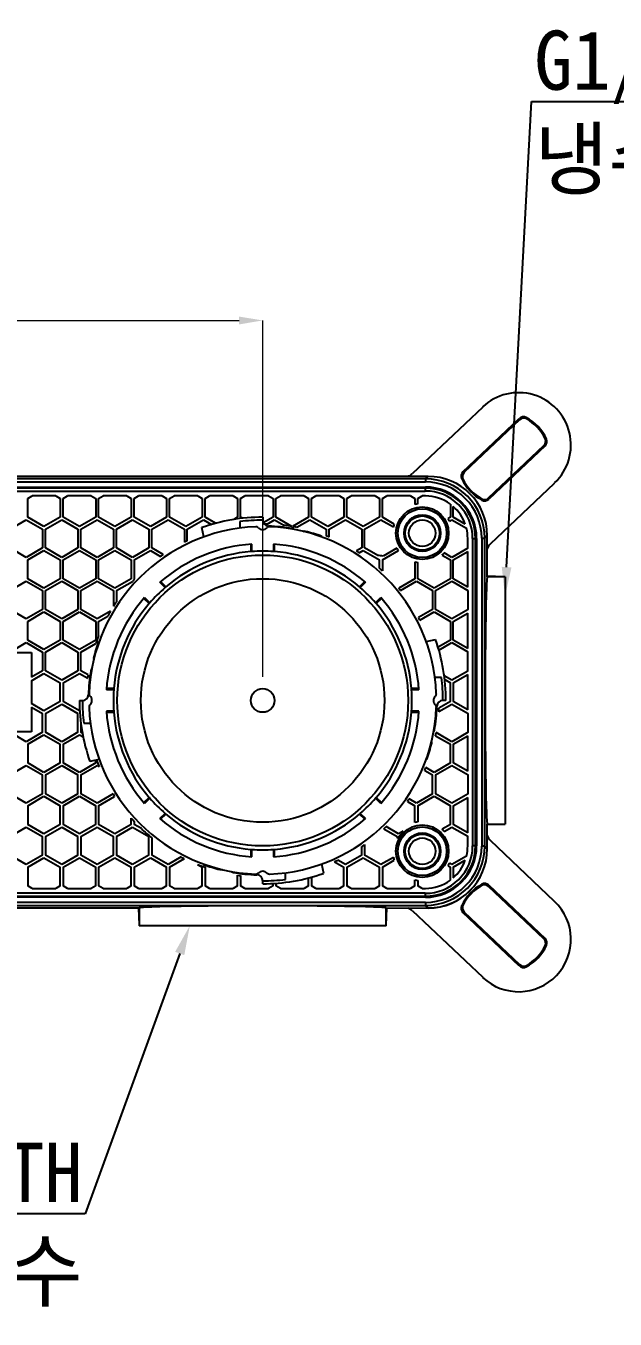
# Model space of a CAD drawing. Extents: x 0 to 1128, y 0 to 827.
# Drawn here: x 743.5 to 843.2, y 312.5 to 531.2 of the extents above; entities that cross this region are included whole.
import ezdxf
from ezdxf import colors
from ezdxf.entities.mleader import LeaderData, LeaderLine
from ezdxf.math import Vec2, Vec3

# ---------------------------------------------------------------- set-up
doc = ezdxf.new("R2010")
doc.units = 0
doc.header["$LTSCALE"] = 10
doc.header["$MEASUREMENT"] = 0
doc.header["$PDMODE"] = 3
doc.header["$PDSIZE"] = -10
doc.linetypes.add('ACAD_ISO08W100', pattern=[36, 24, -3, 6, -3])
doc.layers.get('0').update_dxf_attribs({"linetype": 'CONTINUOUS'})
doc.layers.get('DEFPOINTS').update_dxf_attribs({"linetype": 'CONTINUOUS'})
doc.layers.add('1', color=7, linetype='ACAD_ISO08W100')
doc.styles.add('Daelim Dimension', font='NanumGothic.ttf')
doc.styles.get("Standard").update_dxf_attribs({"font": 'GulimChe.ttf'})
doc.dimstyles.new('DEFAULT', dxfattribs={"dimscale": 2, "dimtxt": 2, "dimasz": 2, "dimexe": 0, "dimexo": 2, "dimgap": 1, "dimtad": 1, "dimdec": 0, "dimzin": 9, "dimdsep": 46, "dimtxsty": 'Daelim Dimension', "dimcen": 0.5, "dimclrd": 5, "dimclre": 5, "dimclrt": 256, "dimadec": 1, "dimazin": 0, "dimtfac": 1, "dimtdec": 0, "dimtix": 1, "dimtmove": 0, "dimatfit": 3, "dimfxl": 0, "dimtolj": 1, "dimtzin": 1, "dimlwd": 9, "dimlwe": 9, "dimarcsym": 0})

# ---------------------------------------------------------------- blocks, each defined once
blk = doc.blocks.new('*D1')
at = {"color": 5, "lineweight": 9, "ltscale": 0.5}
for p, q in [((663.56, 421.12), (663.56, 481.39)), ((667.56, 481.39), (779.56, 481.39)), ((783.56, 421.12), (783.56, 481.39))]:
    blk.add_line(p, q, dxfattribs=at)
at = {"color": 5, "ltscale": 0.5}
for points in [[(667.56, 482.05), (667.56, 480.72), (663.56, 481.39)], [(779.56, 482.05), (779.56, 480.72), (783.56, 481.39)]]:
    blk.add_solid(points, dxfattribs=at)
at = {"layer": 'DEFPOINTS', "color": 0, "ltscale": 0.5}
for p in [(783.56, 481.39), (663.56, 417.12), (783.56, 417.12)]:
    blk.add_point(p, dxfattribs=at)
at = {"color": 7, "ltscale": 0.5, "insert": (723.56, 488.81), "char_height": 10, "attachment_point": 5, "style": 'Daelim Dimension'}
blk.add_mtext('\\A1;120', dxfattribs=at)

msp = doc.modelspace()

# ---------------------------------------------------------------- linework, layer by layer
at = {"layer": '1', "color": 7, "linetype": 'Continuous'}
for p, q in [((820.78, 466.75), (808.87, 455.47)), ((817.44, 455.77), (826.98, 464.81)), ((827.01, 464.6), (817.65, 455.73)), ((827.01, 464.6), (826.98, 464.81)), ((821.78, 451.37), (831.14, 460.24)), ((831.35, 460.2), (821.81, 451.16)), ((831.35, 460.2), (831.14, 460.24)), ((811.56, 455.02), (633.56, 455.02)), ((811.12, 454.58), (811.56, 455.02)), ((817.44, 455.77), (817.65, 455.73)), ((811.12, 454.58), (634.01, 454.58)), ((634.01, 454.08), (811.12, 454.08)), ((634.05, 453.21), (811.07, 453.21)), ((811.07, 453.03), (634.05, 453.03)), ((811.07, 453.21), (811.07, 452.53)), ((811.12, 454.58), (811.12, 454.08)), ((822.09, 443.6), (832.95, 453.9)), ((634.05, 452.53), (811.07, 452.53)), ((743.81, 451.28), (744.56, 451.71)), ((743.81, 448.11), (743.81, 451.28)), ((748.57, 451.71), (744.56, 451.71)), ((748.57, 451.71), (749.31, 451.28)), ((749.31, 451.28), (749.31, 448.11)), ((749.81, 451.28), (750.56, 451.71)), ((749.81, 448.11), (749.81, 451.28)), ((754.57, 451.71), (750.56, 451.71)), ((754.57, 451.71), (755.31, 451.28)), ((755.31, 451.28), (755.31, 448.11)), ((755.81, 451.28), (756.56, 451.71)), ((755.81, 448.11), (755.81, 451.28)), ((760.57, 451.71), (756.56, 451.71)), ((760.57, 451.71), (761.31, 451.28)), ((761.31, 451.28), (761.31, 448.11)), ((761.81, 451.28), (762.56, 451.71)), ((761.81, 448.11), (761.81, 451.28)), ((766.57, 451.71), (762.56, 451.71)), ((766.57, 451.71), (767.31, 451.28)), ((767.31, 451.28), (767.31, 448.11)), ((767.81, 451.28), (768.56, 451.71)), ((767.81, 448.11), (767.81, 451.28)), ((772.57, 451.71), (768.56, 451.71)), ((772.57, 451.71), (773.31, 451.28)), ((773.31, 451.28), (773.31, 448.11)), ((773.81, 451.28), (774.56, 451.71)), ((773.81, 448.11), (773.81, 451.28)), ((778.57, 451.71), (774.56, 451.71)), ((778.57, 451.71), (779.31, 451.28)), ((779.31, 451.28), (779.31, 448.11)), ((779.81, 451.28), (780.55, 451.71)), ((779.81, 448.11), (779.81, 451.28)), ((784.57, 451.71), (780.55, 451.71)), ((784.57, 451.71), (785.31, 451.28)), ((785.31, 451.28), (785.31, 448.11)), ((785.81, 451.28), (786.55, 451.71)), ((785.81, 448.11), (785.81, 451.28)), ((790.57, 451.71), (786.55, 451.71)), ((790.57, 451.71), (791.31, 451.28)), ((791.31, 451.28), (791.31, 448.11)), ((791.81, 451.28), (792.55, 451.71)), ((791.81, 448.11), (791.81, 451.28)), ((796.57, 451.71), (792.55, 451.71)), ((796.57, 451.71), (797.31, 451.28)), ((797.31, 451.28), (797.31, 448.11)), ((797.81, 451.28), (798.55, 451.71)), ((797.81, 448.11), (797.81, 451.28)), ((802.57, 451.71), (798.55, 451.71)), ((802.57, 451.71), (803.31, 451.28)), ((803.31, 451.28), (803.31, 448.11)), ((803.81, 451.28), (804.55, 451.71)), ((803.81, 448.11), (803.81, 451.28)), ((808.57, 451.71), (804.55, 451.71)), ((808.57, 451.71), (809.31, 451.28)), ((809.31, 451.28), (809.31, 450.26)), ((809.81, 451.28), (810.55, 451.71)), ((809.81, 450.37), (809.81, 451.28)), ((811.07, 451.71), (810.55, 451.71)), ((821.78, 451.37), (821.81, 451.16)), ((815.31, 450.33), (815.31, 448.11)), ((815.81, 448.11), (815.81, 449.92)), ((740.81, 446.09), (743.56, 447.68)), ((743.56, 447.68), (746.31, 446.09)), ((746.56, 446.52), (743.81, 448.11)), ((749.31, 448.11), (746.56, 446.52)), ((746.81, 446.09), (749.56, 447.68)), ((749.56, 447.68), (752.31, 446.09)), ((752.56, 446.52), (749.81, 448.11)), ((755.31, 448.11), (752.56, 446.52)), ((752.81, 446.09), (755.56, 447.68)), ((755.56, 447.68), (758.31, 446.09)), ((758.56, 446.52), (755.81, 448.11)), ((761.31, 448.11), (758.56, 446.52)), ((758.81, 446.09), (761.56, 447.68)), ((761.56, 447.68), (764.31, 446.09)), ((764.56, 446.52), (761.81, 448.11)), ((767.31, 448.11), (764.56, 446.52)), ((764.81, 446.09), (767.56, 447.68)), ((767.56, 447.68), (770.31, 446.09)), ((770.56, 446.52), (767.81, 448.11)), ((773.31, 448.11), (770.56, 446.52)), ((770.81, 446.09), (773.56, 447.68)), ((773.6, 444.77), (773.26, 446.36)), ((773.56, 447.68), (774.92, 446.89)), ((775.59, 447.08), (773.81, 448.11)), ((779.31, 448.11), (778.67, 447.73)), ((779.7, 447.38), (779.7, 446.27)), ((780.12, 447.93), (779.81, 448.11)), ((783.56, 448.12), (783.56, 447.61)), ((785.31, 448.11), (783.67, 447.16)), ((784.33, 446.96), (785.56, 447.68)), ((785.56, 447.68), (787.15, 446.76)), ((788.48, 446.57), (785.81, 448.11)), ((787.43, 446.37), (787.43, 446.27)), ((791.31, 448.11), (788.61, 446.55)), ((789.36, 446.41), (791.56, 447.68)), ((791.56, 447.68), (794.31, 446.09)), ((794.56, 446.52), (791.81, 448.11)), ((797.31, 448.11), (794.56, 446.52)), ((794.81, 446.09), (797.56, 447.68)), ((797.56, 447.68), (800.31, 446.09)), ((800.56, 446.52), (797.81, 448.11)), ((803.31, 448.11), (800.56, 446.52)), ((800.81, 446.09), (803.56, 447.68)), ((803.56, 447.68), (805.67, 446.46)), ((805.8, 446.96), (803.81, 448.11)), ((815.31, 448.11), (814.92, 447.88)), ((815.14, 447.43), (815.56, 447.68)), ((815.56, 447.68), (818.04, 446.24)), ((817.83, 446.94), (815.81, 448.11)), ((746.31, 446.09), (746.31, 442.91)), ((746.81, 442.91), (746.81, 446.09)), ((752.31, 446.09), (752.31, 442.91)), ((752.81, 442.91), (752.81, 446.09)), ((758.31, 446.09), (758.31, 442.91)), ((758.81, 442.91), (758.81, 446.09)), ((764.31, 446.09), (764.31, 442.91)), ((764.81, 442.91), (764.81, 446.09)), ((770.31, 446.09), (770.31, 443.87)), ((770.81, 444.11), (770.81, 446.09)), ((793.55, 444.88), (793.53, 444.77)), ((794.31, 446.09), (794.31, 444.97)), ((794.81, 444.77), (794.81, 446.09)), ((800.31, 446.09), (800.31, 442.91)), ((800.81, 442.91), (800.81, 446.09)), ((818.25, 442.88), (818.25, 444.54)), ((819.07, 444.54), (819.75, 444.54)), ((819.07, 444.54), (819.07, 392.51)), ((819.57, 392.51), (819.57, 444.54)), ((819.75, 444.54), (819.75, 392.51)), ((820.62, 444.58), (821.12, 444.58)), ((820.62, 444.58), (820.62, 392.47)), ((821.56, 445.03), (821.12, 444.58)), ((821.12, 392.47), (821.12, 444.58)), ((821.56, 438.02), (821.56, 445.03)), ((743.56, 441.32), (740.81, 442.91)), ((746.31, 442.91), (743.56, 441.32)), ((743.81, 440.89), (746.56, 442.48)), ((746.56, 442.48), (749.31, 440.89)), ((749.56, 441.32), (746.81, 442.91)), ((752.31, 442.91), (749.56, 441.32)), ((749.81, 440.89), (752.56, 442.48)), ((752.56, 442.48), (755.31, 440.89)), ((755.56, 441.32), (752.81, 442.91)), ((758.31, 442.91), (755.56, 441.32)), ((755.81, 440.89), (758.56, 442.48)), ((758.56, 442.48), (761.31, 440.89)), ((761.56, 441.32), (758.81, 442.91)), ((764.31, 442.91), (761.56, 441.32)), ((761.81, 440.89), (764.56, 442.48)), ((764.56, 442.48), (766.3, 441.48)), ((766.75, 441.79), (764.81, 442.91)), ((781.56, 443.54), (781.56, 442.3)), ((781.74, 442.31), (781.74, 443.56)), ((785.39, 443.56), (785.39, 442.31)), ((785.56, 442.3), (785.56, 443.54)), ((800.31, 442.91), (799.43, 442.41)), ((799.91, 442.1), (800.56, 442.48)), ((800.56, 442.48), (803.31, 440.89)), ((803.04, 441.62), (800.81, 442.91)), ((803.81, 440.89), (806.53, 442.46)), ((806.26, 442.88), (803.94, 441.55)), ((815.56, 441.32), (814.27, 442.07)), ((818.25, 442.88), (815.56, 441.32)), ((815.81, 440.89), (818.25, 442.3)), ((818.25, 436.31), (818.25, 442.3)), ((743.81, 437.72), (743.81, 440.89)), ((749.31, 440.89), (749.31, 437.72)), ((749.81, 437.72), (749.81, 440.89)), ((755.31, 440.89), (755.31, 437.72)), ((755.81, 437.72), (755.81, 440.89)), ((761.31, 440.89), (761.31, 437.72)), ((761.81, 440.89), (761.81, 437.72)), ((803.31, 439.51), (803.31, 440.89)), ((803.81, 440.89), (803.81, 439.06)), ((809.31, 440.58), (809.31, 437.72)), ((809.81, 437.72), (809.81, 440.48)), ((813.9, 441.7), (815.31, 440.89)), ((815.31, 440.89), (815.31, 437.72)), ((815.81, 437.72), (815.81, 440.89)), ((746.56, 436.13), (743.81, 437.72)), ((749.31, 437.72), (746.56, 436.13)), ((752.56, 436.13), (749.81, 437.72)), ((755.31, 437.72), (752.56, 436.13)), ((758.56, 436.13), (755.81, 437.72)), ((761.31, 437.72), (758.56, 436.13)), ((761.9, 437.66), (761.81, 437.72)), ((809.31, 437.72), (806.58, 436.14)), ((812.56, 436.13), (809.81, 437.72)), ((815.31, 437.72), (812.56, 436.13)), ((818.25, 436.31), (815.81, 437.72)), ((824.44, 438.02), (821.56, 438.12)), ((824.56, 438.02), (821.56, 438.02)), ((824.56, 438.02), (824.56, 396.23)), ((740.81, 435.7), (743.56, 437.29)), ((743.56, 437.29), (746.31, 435.7)), ((746.31, 435.7), (746.31, 432.52)), ((746.81, 435.7), (749.56, 437.29)), ((746.81, 432.52), (746.81, 435.7)), ((749.56, 437.29), (752.31, 435.7)), ((752.31, 435.7), (752.31, 432.52)), ((752.81, 435.7), (755.56, 437.29)), ((752.81, 432.52), (752.81, 435.7)), ((755.56, 437.29), (758.31, 435.7)), ((758.31, 435.7), (758.31, 433.05)), ((758.81, 435.7), (761.53, 437.26)), ((758.81, 435.7), (758.81, 433.81)), ((767.05, 436.22), (766.16, 437.11)), ((766.3, 437.22), (767.17, 436.34)), ((799.95, 436.34), (800.83, 437.22)), ((800.97, 437.11), (800.08, 436.22)), ((806.89, 435.74), (809.56, 437.29)), ((809.56, 437.29), (812.31, 435.7)), ((812.31, 435.7), (812.31, 432.52)), ((812.81, 435.7), (815.56, 437.29)), ((812.81, 432.52), (812.81, 435.7)), ((815.56, 437.29), (818.25, 435.73)), ((818.25, 435.73), (818.31, 435.7)), ((818.31, 432.52), (818.31, 435.7)), ((764.35, 433.51), (763.47, 434.39)), ((763.58, 434.53), (764.47, 433.64)), ((802.66, 433.64), (803.55, 434.53)), ((803.66, 434.39), (802.78, 433.51)), ((743.56, 430.93), (740.81, 432.52)), ((746.31, 432.52), (743.56, 430.93)), ((743.81, 430.5), (746.56, 432.09)), ((746.56, 432.09), (749.31, 430.5)), ((749.56, 430.93), (746.81, 432.52)), ((752.31, 432.52), (749.56, 430.93)), ((749.81, 430.5), (752.56, 432.09)), ((752.56, 432.09), (755.31, 430.5)), ((755.56, 430.93), (752.81, 432.52)), ((757.82, 432.24), (755.56, 430.93)), ((755.81, 430.5), (757.34, 431.38)), ((812.31, 432.52), (809.92, 431.14)), ((810.15, 430.7), (812.56, 432.09)), ((812.56, 432.09), (815.31, 430.5)), ((815.56, 430.93), (812.81, 432.52)), ((818.31, 432.52), (815.56, 430.93)), ((815.81, 430.5), (818.25, 431.91)), ((818.25, 425.92), (818.25, 431.91)), ((743.81, 427.33), (743.81, 430.5)), ((749.31, 430.5), (749.31, 427.33)), ((749.81, 427.33), (749.81, 430.5)), ((755.31, 430.5), (755.31, 427.33)), ((755.81, 428.12), (755.81, 430.5)), ((815.31, 430.5), (815.31, 427.33)), ((815.81, 427.33), (815.81, 430.5)), ((740.81, 425.31), (743.56, 426.9)), ((743.56, 426.9), (746.31, 425.31)), ((746.56, 425.74), (743.81, 427.33)), ((749.31, 427.33), (746.56, 425.74)), ((746.81, 425.31), (749.56, 426.9)), ((749.56, 426.9), (752.31, 425.31)), ((752.56, 425.74), (749.81, 427.33)), ((755.31, 427.33), (752.56, 425.74)), ((752.81, 425.31), (755.31, 426.75)), ((755.81, 427.11), (755.92, 427.09)), ((811.21, 427.09), (812.8, 427.43)), ((815.31, 427.33), (813.23, 426.12)), ((813.37, 425.63), (815.56, 426.9)), ((815.56, 426.9), (818.25, 425.35)), ((818.25, 425.92), (815.81, 427.33)), ((740.81, 425.23), (744.42, 425.23)), ((744.42, 425.23), (744.42, 421.04)), ((746.31, 425.31), (746.31, 422.13)), ((746.81, 422.13), (746.81, 425.31)), ((752.31, 425.31), (752.31, 422.13)), ((752.81, 422.13), (752.81, 425.31)), ((818.25, 422.1), (818.25, 425.35)), ((746.31, 422.13), (744.42, 421.04)), ((749.56, 420.54), (746.81, 422.13)), ((752.31, 422.13), (749.56, 420.54)), ((754.02, 421.43), (752.81, 422.13)), ((744.42, 420.46), (746.56, 421.7)), ((744.42, 420.46), (744.42, 416.59)), ((746.56, 421.7), (749.31, 420.11)), ((749.31, 416.94), (749.31, 420.11)), ((749.81, 420.11), (752.56, 421.7)), ((749.81, 420.11), (749.81, 416.94)), ((752.56, 421.7), (753.95, 420.9)), ((754.32, 420.99), (754.42, 420.99)), ((813.82, 420.99), (812.71, 420.99)), ((815.56, 420.55), (814.28, 421.28)), ((814.36, 420.66), (815.31, 420.11)), ((815.31, 416.94), (815.31, 420.11)), ((818.25, 422.1), (815.56, 420.55)), ((815.81, 420.11), (818.25, 421.52)), ((815.81, 420.11), (815.81, 416.94)), ((818.25, 415.53), (818.25, 421.52)), ((757.13, 418.95), (758.38, 418.95)), ((758.39, 419.12), (757.15, 419.12)), ((809.98, 419.12), (808.74, 419.12)), ((808.75, 418.95), (810, 418.95)), ((746.56, 415.35), (744.42, 416.59)), ((744.42, 416.01), (746.31, 414.92)), ((744.42, 416.01), (744.42, 411.82)), ((749.31, 416.94), (746.56, 415.35)), ((746.81, 414.92), (749.56, 416.5)), ((749.56, 416.5), (752.31, 414.92)), ((752.56, 415.35), (749.81, 416.94)), ((752.56, 417.12), (753.08, 417.12)), ((813.35, 415.23), (815.56, 416.5)), ((815.31, 416.94), (813.38, 415.82)), ((814.56, 417.12), (814.05, 417.12)), ((815.56, 416.5), (818.31, 414.92)), ((818.25, 415.53), (815.81, 416.94)), ((746.31, 411.74), (746.31, 414.92)), ((746.81, 414.92), (746.81, 411.74)), ((752.31, 411.74), (752.31, 414.92)), ((752.61, 415.38), (752.56, 415.35)), ((758.38, 415.3), (757.13, 415.3)), ((757.15, 415.12), (758.39, 415.12)), ((808.74, 415.12), (809.98, 415.12)), ((810, 415.3), (808.75, 415.3)), ((818.31, 411.74), (818.31, 414.92)), ((744.42, 411.82), (740.81, 411.82)), ((743.56, 410.15), (740.81, 411.74)), ((746.31, 411.74), (743.56, 410.15)), ((743.81, 409.72), (746.56, 411.31)), ((746.56, 411.31), (749.31, 409.72)), ((749.56, 410.15), (746.81, 411.74)), ((752.31, 411.74), (749.56, 410.15)), ((749.81, 409.72), (752.56, 411.31)), ((752.56, 411.31), (753.18, 410.95)), ((752.81, 413.2), (752.81, 411.74)), ((753.06, 411.6), (752.81, 411.74)), ((753.31, 413.26), (754.42, 413.26)), ((812.8, 413.26), (812.71, 413.26)), ((815.56, 410.15), (812.91, 411.68)), ((818.31, 411.74), (815.56, 410.15)), ((743.81, 409.72), (743.81, 406.55)), ((749.31, 406.55), (749.31, 409.72)), ((749.81, 409.72), (749.81, 406.55)), ((812.81, 411.16), (815.31, 409.72)), ((815.31, 406.55), (815.31, 409.72)), ((815.81, 409.72), (818.25, 411.13)), ((815.81, 409.72), (815.81, 406.55)), ((818.25, 405.14), (818.25, 411.13)), ((755.92, 407.16), (754.33, 406.82)), ((755.31, 406.55), (755.31, 407.03)), ((811.32, 407.14), (811.21, 407.16)), ((740.81, 404.53), (743.56, 406.11)), ((743.56, 406.11), (746.31, 404.53)), ((746.56, 404.96), (743.81, 406.55)), ((749.31, 406.55), (746.56, 404.96)), ((746.81, 404.53), (749.56, 406.11)), ((749.56, 406.11), (752.31, 404.53)), ((752.56, 404.96), (749.81, 406.55)), ((755.31, 406.55), (752.56, 404.96)), ((752.81, 404.53), (755.56, 406.11)), ((755.56, 406.11), (755.89, 405.92)), ((810.97, 405.3), (812.31, 404.53)), ((812.56, 404.96), (811.17, 405.76)), ((815.31, 406.55), (812.56, 404.96)), ((812.81, 404.53), (815.56, 406.11)), ((815.56, 406.11), (818.31, 404.53)), ((818.25, 405.14), (815.81, 406.55)), ((746.31, 401.35), (746.31, 404.53)), ((746.81, 404.53), (746.81, 401.35)), ((752.31, 401.35), (752.31, 404.53)), ((752.81, 404.53), (752.81, 401.35)), ((812.31, 401.35), (812.31, 404.53)), ((812.81, 404.53), (812.81, 401.35)), ((818.31, 401.35), (818.31, 404.53)), ((743.56, 399.76), (740.81, 401.35)), ((746.31, 401.35), (743.56, 399.76)), ((743.81, 399.33), (746.56, 400.92)), ((746.56, 400.92), (749.31, 399.33)), ((749.56, 399.76), (746.81, 401.35)), ((752.31, 401.35), (749.56, 399.76)), ((749.81, 399.33), (752.56, 400.92)), ((752.56, 400.92), (755.31, 399.33)), ((755.56, 399.76), (752.81, 401.35)), ((758.25, 401.31), (755.56, 399.76)), ((755.81, 399.33), (758.51, 400.89)), ((763.47, 399.86), (764.35, 400.73)), ((764.47, 400.61), (763.58, 399.72)), ((803.55, 399.72), (802.66, 400.61)), ((802.78, 400.73), (803.66, 399.86)), ((809.56, 399.76), (808.34, 400.47)), ((812.31, 401.35), (809.56, 399.76)), ((809.81, 399.33), (812.56, 400.92)), ((812.56, 400.92), (815.31, 399.33)), ((815.56, 399.76), (812.81, 401.35)), ((818.31, 401.35), (815.56, 399.76)), ((815.81, 399.33), (818.25, 400.74)), ((818.25, 394.75), (818.25, 400.74)), ((743.81, 399.33), (743.81, 396.16)), ((749.31, 396.16), (749.31, 399.33)), ((749.81, 399.33), (749.81, 396.16)), ((755.31, 396.16), (755.31, 399.33)), ((755.81, 399.33), (755.81, 396.16)), ((808.05, 400.06), (809.31, 399.33)), ((809.31, 396.47), (809.31, 399.33)), ((809.81, 399.33), (809.81, 396.57)), ((815.31, 396.16), (815.31, 399.33)), ((815.81, 399.33), (815.81, 396.16)), ((746.56, 394.57), (743.81, 396.16)), ((749.31, 396.16), (746.56, 394.57)), ((752.56, 394.57), (749.81, 396.16)), ((755.31, 396.16), (752.56, 394.57)), ((758.56, 394.57), (755.81, 396.16)), ((761.31, 396.16), (758.56, 394.57)), ((761.31, 396.16), (761.31, 397.23)), ((761.81, 396.68), (761.81, 396.16)), ((763.04, 395.45), (761.81, 396.16)), ((766.16, 397.14), (767.05, 398.03)), ((767.17, 397.91), (766.3, 397.03)), ((800.83, 397.03), (799.95, 397.91)), ((800.08, 398.03), (800.97, 397.14)), ((815.31, 396.16), (813.9, 395.34)), ((818.25, 394.75), (815.81, 396.16)), ((821.56, 396.12), (824.44, 396.23)), ((821.56, 396.23), (824.56, 396.23)), ((821.56, 392.02), (821.56, 396.23)), ((740.81, 394.14), (743.56, 395.72)), ((743.56, 395.72), (746.31, 394.14)), ((746.31, 390.96), (746.31, 394.14)), ((746.81, 394.14), (749.56, 395.72)), ((746.81, 394.14), (746.81, 390.96)), ((749.56, 395.72), (752.31, 394.14)), ((752.31, 390.96), (752.31, 394.14)), ((752.81, 394.14), (755.56, 395.72)), ((752.81, 394.14), (752.81, 390.96)), ((755.56, 395.72), (758.31, 394.14)), ((758.31, 390.96), (758.31, 394.14)), ((758.81, 394.14), (761.56, 395.72)), ((758.81, 394.14), (758.81, 390.96)), ((761.56, 395.72), (764.31, 394.14)), ((764.31, 390.96), (764.31, 394.14)), ((764.81, 393.9), (764.81, 390.96)), ((804.07, 395.43), (806.31, 394.14)), ((806.56, 394.57), (804.44, 395.79)), ((806.31, 394.14), (806.31, 393.83)), ((807.32, 395.01), (806.56, 394.57)), ((814.27, 394.98), (815.56, 395.72)), ((815.56, 395.72), (818.25, 394.17)), ((818.25, 392.51), (818.25, 394.17)), ((781.56, 391.95), (781.56, 390.71)), ((781.74, 390.69), (781.74, 391.94)), ((785.39, 391.94), (785.39, 390.69)), ((785.56, 390.71), (785.56, 391.95)), ((800.31, 390.96), (800.31, 392.42)), ((800.81, 392.76), (800.81, 390.96)), ((819.75, 392.51), (819.07, 392.51)), ((821.12, 392.47), (820.62, 392.47)), ((821.12, 392.47), (821.56, 392.02)), ((832.95, 383.15), (822.09, 393.44)), ((743.56, 389.37), (740.81, 390.96)), ((746.31, 390.96), (743.56, 389.37)), ((743.81, 388.94), (746.56, 390.53)), ((746.56, 390.53), (749.31, 388.94)), ((749.56, 389.37), (746.81, 390.96)), ((752.31, 390.96), (749.56, 389.37)), ((749.81, 388.94), (752.56, 390.53)), ((752.56, 390.53), (755.31, 388.94)), ((755.56, 389.37), (752.81, 390.96)), ((758.31, 390.96), (755.56, 389.37)), ((755.81, 388.94), (758.56, 390.53)), ((758.56, 390.53), (761.31, 388.94)), ((761.56, 389.37), (758.81, 390.96)), ((764.31, 390.96), (761.56, 389.37)), ((761.81, 388.94), (764.56, 390.53)), ((764.56, 390.53), (767.31, 388.94)), ((767.56, 389.37), (764.81, 390.96)), ((769.77, 390.65), (767.56, 389.37)), ((767.81, 388.94), (770.31, 390.38)), ((772.55, 389.38), (773.31, 388.94)), ((773.57, 389.37), (773.6, 389.48)), ((793.53, 389.48), (793.87, 387.89)), ((795.72, 389.86), (797.31, 388.94)), ((797.56, 389.37), (796.28, 390.12)), ((800.31, 390.96), (797.56, 389.37)), ((797.81, 388.94), (800.56, 390.53)), ((800.56, 390.53), (803.31, 388.94)), ((803.56, 389.37), (800.81, 390.96)), ((805.67, 390.59), (803.56, 389.37)), ((803.81, 388.94), (805.8, 390.09)), ((815.56, 389.37), (815.14, 389.62)), ((818.04, 390.81), (815.56, 389.37)), ((815.81, 388.94), (817.83, 390.11)), ((743.81, 388.94), (743.81, 385.77)), ((749.31, 385.77), (749.31, 388.94)), ((749.81, 388.94), (749.81, 385.77)), ((755.31, 385.77), (755.31, 388.94)), ((755.81, 388.94), (755.81, 385.77)), ((761.31, 385.77), (761.31, 388.94)), ((761.81, 388.94), (761.81, 385.77)), ((767.31, 385.77), (767.31, 388.94)), ((767.81, 388.94), (767.81, 385.77)), ((773.31, 385.77), (773.31, 388.94)), ((773.81, 388.91), (773.81, 385.77)), ((779.31, 385.77), (779.31, 387.58)), ((779.7, 387.88), (779.7, 387.98)), ((779.81, 387.51), (779.81, 385.77)), ((787.43, 386.87), (787.43, 387.98)), ((791.81, 387.24), (791.81, 385.77)), ((797.31, 385.77), (797.31, 388.94)), ((797.81, 388.94), (797.81, 385.77)), ((803.31, 385.77), (803.31, 388.94)), ((803.81, 388.94), (803.81, 385.77)), ((814.92, 389.17), (815.31, 388.94)), ((815.31, 386.72), (815.31, 388.94)), ((815.81, 388.94), (815.81, 387.13)), ((744.56, 385.34), (743.81, 385.77)), ((744.56, 385.34), (748.57, 385.34)), ((749.31, 385.77), (748.57, 385.34)), ((750.56, 385.34), (749.81, 385.77)), ((750.56, 385.34), (754.57, 385.34)), ((755.31, 385.77), (754.57, 385.34)), ((756.56, 385.34), (755.81, 385.77)), ((756.56, 385.34), (760.57, 385.34)), ((761.31, 385.77), (760.57, 385.34)), ((762.56, 385.34), (761.81, 385.77)), ((762.56, 385.34), (766.57, 385.34)), ((767.31, 385.77), (766.57, 385.34)), ((768.56, 385.34), (767.81, 385.77)), ((768.56, 385.34), (772.57, 385.34)), ((773.31, 385.77), (772.57, 385.34)), ((774.56, 385.34), (773.81, 385.77)), ((774.56, 385.34), (778.57, 385.34)), ((779.31, 385.77), (778.57, 385.34)), ((780.55, 385.34), (779.81, 385.77)), ((780.55, 385.34), (784.57, 385.34)), ((783.56, 386.13), (783.56, 386.64)), ((785.31, 385.77), (784.57, 385.34)), ((785.31, 385.77), (785.31, 386.17)), ((785.81, 386.21), (785.81, 385.77)), ((786.55, 385.34), (785.81, 385.77)), ((786.55, 385.34), (790.57, 385.34)), ((791.31, 385.77), (790.57, 385.34)), ((791.31, 385.77), (791.31, 387.11)), ((792.55, 385.34), (791.81, 385.77)), ((792.55, 385.34), (796.57, 385.34)), ((797.31, 385.77), (796.57, 385.34)), ((798.55, 385.34), (797.81, 385.77)), ((798.55, 385.34), (802.57, 385.34)), ((803.31, 385.77), (802.57, 385.34)), ((804.55, 385.34), (803.81, 385.77)), ((804.55, 385.34), (808.57, 385.34)), ((809.31, 385.77), (808.57, 385.34)), ((809.31, 385.77), (809.31, 386.78)), ((809.81, 386.68), (809.81, 385.77)), ((810.55, 385.34), (809.81, 385.77)), ((810.55, 385.34), (811.07, 385.34)), ((821.81, 385.89), (821.78, 385.67)), ((831.14, 376.8), (821.78, 385.67)), ((821.81, 385.89), (831.35, 376.84)), ((811.12, 382.97), (634.01, 382.97)), ((811.07, 384.52), (634.05, 384.52)), ((634.05, 384.02), (811.07, 384.02)), ((811.07, 383.84), (634.05, 383.84)), ((811.07, 384.52), (811.07, 383.84)), ((811.12, 382.97), (811.12, 382.47)), ((633.56, 382.02), (762.66, 382.03)), ((634.01, 382.47), (811.12, 382.47)), ((762.56, 382.02), (762.66, 379.19)), ((762.66, 382.03), (762.66, 379.03)), ((804.46, 382.03), (811.56, 382.02)), ((804.46, 379.03), (804.46, 382.03)), ((804.46, 379.1), (804.56, 382.02)), ((808.87, 381.58), (820.78, 370.3)), ((811.56, 382.03), (811.12, 382.47)), ((817.65, 381.32), (817.44, 381.28)), ((826.98, 372.24), (817.44, 381.28)), ((817.65, 381.32), (827.01, 372.45)), ((804.46, 379.03), (762.66, 379.03)), ((831.14, 376.8), (831.35, 376.84)), ((826.98, 372.24), (827.01, 372.45))]:
    msp.add_line(p, q, dxfattribs=at)
for centre, radius in [((810.56, 445.42), 4.45), ((810.56, 445.42), 4.12), ((810.56, 445.42), 3.09), ((810.56, 445.42), 2.9), ((810.56, 445.42), 2.25), ((783.56, 417.12), 24.6), ((783.56, 417.12), 20.6), ((783.56, 417.12), 2), ((810.56, 391.63), 4.45), ((810.56, 391.63), 4.12), ((810.56, 391.63), 3.09), ((810.56, 391.63), 2.9), ((810.56, 391.62), 2.25)]:
    msp.add_circle(centre, radius, dxfattribs=at)
for centre, radius, start, end in [((826.86, 460.33), 8.85, 313.4617, 133.4617), ((827.67, 464.09), 1, 61.7527, 133.4742), ((827.7, 463.87), 1, 60.6964, 133.4633), ((824.4, 457.99), 7.92, 25.1583, 61.7652), ((824.4, 457.99), 7.75, 26.2255, 60.698), ((830.45, 460.97), 1, 313.4602, 26.2271), ((830.66, 460.93), 1, 313.4493, 25.1708), ((807.5, 456.92), 2, 287.525, 313.4647), ((811.56, 445.02), 10, 0, 90), ((818.13, 455.04), 1, 133.4493, 205.1708), ((818.34, 455), 1, 133.4602, 206.2271), ((811.08, 444.54), 8.67, 359.9949, 90.0051), ((811.08, 444.54), 8.49, 359.996, 90.004), ((811.12, 444.58), 10, 359.9996, 90.0004), ((811.12, 444.58), 9.5, 359.9951, 90.0049), ((824.4, 457.99), 7.92, 205.1583, 241.7652), ((824.4, 457.99), 7.75, 206.2255, 240.698), ((811.08, 444.54), 8, 359.9939, 90.0062), ((811.08, 444.54), 7.17, 53.7969, 90.0066), ((821.09, 452.1), 1, 240.6964, 313.4633), ((821.12, 451.89), 1, 241.7527, 313.4742), ((810.56, 445.42), 5, 98.6269, 104.4775), ((811.08, 444.54), 7.17, 19.5832, 48.6734), ((783.56, 417.12), 29.4, 92.261, 177.739), ((783.56, 417.12), 31, 90, 109.4137), ((783.56, 417.12), 30.5, 90, 97.2778), ((782.42, 446), 0.5, 44.5525, 92.261), ((783.56, 447.12), 1.1, 224.5525, 315.3813), ((784.56, 447.61), 1, 180, 268.1211), ((783.56, 417.12), 29.85, 88.5239, 89.5654), ((784.7, 446), 0.5, 87.739, 135.5932), ((783.56, 417.12), 29.5, 80.1719, 88.1211), ((783.56, 417.12), 29.4, 2.261, 87.739), ((783.56, 417.12), 29.85, 80.5105, 83.0947), ((788.51, 445.7), 0.5, 41.088, 80.1719), ((783.56, 417.12), 29.85, 78.795, 80.2738), ((810.56, 445.42), 5, 162.1232, 168.0601), ((810.56, 445.42), 5, 23.6838, 29.4262), ((811.08, 444.54), 7.17, 359.9948, 13.7605), ((783.56, 417.12), 29.85, 115.2852, 116.3514), ((790.66, 445.24), 0.5, 75.8281, 125.1129), ((783.56, 417.12), 29.5, 70.2071, 75.8281), ((783.56, 417.12), 29.85, 67.8598, 68.8921), ((783.56, 417.12), 26.5, 93.9461, 131.0539), ((783.56, 417.12), 25.26, 94.5415, 130.4585), ((783.56, 417.12), 25.25, 85.8582, 94.1418), ((783.56, 417.12), 26.5, 48.9461, 86.0539), ((783.56, 417.12), 25.26, 49.5415, 85.4585), ((783.56, 417.12), 29.85, 56.7987, 57.8791), ((810.56, 445.42), 5, 210.5738, 216.3162), ((810.56, 445.42), 5, 311.9399, 317.8768), ((823.46, 442.15), 2, 133.4664, 162.3084), ((783.56, 417.12), 29.85, 124.2715, 125.3363), ((803.06, 436.62), 5, 79.835, 90.2097), ((810.56, 445.42), 5, 255.5225, 261.3731), ((783.56, 417.12), 29.85, 136.5199, 137.5683), ((783.56, 417.12), 29.85, 47.2832, 48.5761), ((783.56, 417.12), 25.25, 130.8582, 139.1418), ((783.56, 417.12), 25.25, 40.8582, 49.1418), ((783.56, 417.12), 29.85, 38.5897, 39.5616), ((783.56, 417.12), 26.5, 138.9461, 176.0539), ((783.56, 417.12), 29.85, 146.009, 147.7658), ((783.56, 417.12), 25.26, 139.5415, 175.4585), ((783.56, 417.12), 25.26, 4.5415, 40.4585), ((783.56, 417.12), 26.5, 3.9461, 41.0539), ((783.56, 417.12), 29.85, 149.5869, 151.4688), ((783.56, 417.12), 29.85, 27.0436, 28.0004), ((783.56, 417.12), 29.5, 160.2071, 165.8281), ((783.56, 417.12), 29.85, 158.3764, 161.1933), ((783.56, 417.12), 31, 0, 19.4137), ((755.45, 424.22), 0.5, 165.8281, 215.1129), ((783.56, 417.12), 29.5, 170.1719, 178.1211), ((754.99, 422.07), 0.5, 130.8172, 170.1719), ((783.56, 417.12), 29.85, 171.7048, 172.7374), ((783.56, 417.12), 30.5, 0, 7.2778), ((753.08, 418.12), 1, 270, 358.1211), ((754.69, 418.26), 0.5, 177.739, 225.5932), ((753.56, 417.12), 1.1, 314.5525, 45.3813), ((783.56, 417.12), 25.25, 175.8582, 184.1418), ((783.56, 417.12), 25.25, 355.8582, 4.1418), ((813.56, 417.12), 1.1, 134.5525, 225.3813), ((812.44, 418.26), 0.5, 314.5525, 2.261), ((783.56, 417.12), 31, 180, 199.4137), ((783.56, 417.12), 30.5, 180, 187.2778), ((754.69, 415.98), 0.5, 134.5525, 182.261), ((783.56, 417.12), 29.4, 182.261, 267.739), ((783.56, 417.12), 29.4, 272.261, 357.739), ((783.56, 417.12), 29.5, 350.1719, 358.1211), ((812.44, 415.98), 0.5, 357.739, 45.5932), ((814.05, 416.12), 1, 90, 178.1211), ((783.56, 417.12), 29.85, 356.3576, 357.5028), ((783.56, 417.12), 26.5, 183.9461, 221.0539), ((783.56, 417.12), 25.26, 184.5415, 220.4585), ((783.56, 417.12), 25.26, 319.5415, 355.4585), ((783.56, 417.12), 26.5, 318.9461, 356.0539), ((812.14, 412.17), 0.5, 311.3132, 350.1719), ((783.56, 417.12), 29.85, 348.4811, 349.496), ((783.56, 417.12), 29.5, 340.2071, 345.8281), ((811.68, 410.02), 0.5, 345.8281, 35.1129), ((783.56, 417.12), 29.85, 199.7008, 202.0401), ((783.56, 417.12), 29.85, 336.6647, 337.6319), ((783.56, 417.12), 29.85, 211.9881, 212.9487), ((783.56, 417.12), 25.25, 220.8582, 229.1418), ((783.56, 417.12), 25.25, 310.8582, 319.1418), ((783.56, 417.12), 29.85, 325.1273, 326.0899), ((783.56, 417.12), 29.85, 221.8087, 223.2288), ((783.56, 417.12), 26.5, 228.9461, 266.0539), ((783.56, 417.12), 25.26, 229.5415, 265.4585), ((783.56, 417.12), 26.5, 273.9461, 311.0539), ((783.56, 417.12), 25.26, 274.5415, 310.4585), ((810.56, 391.63), 5, 98.6269, 104.4775), ((783.56, 417.12), 29.85, 226.5627, 231.0881), ((783.56, 417.12), 29.85, 313.3889, 314.3878), ((803.06, 397.63), 5, 310.5416, 328.4521), ((810.56, 391.63), 5, 42.1232, 48.0601), ((823.46, 394.9), 2, 197.6917, 226.5335), ((783.56, 417.12), 25.25, 265.8582, 274.1418), ((783.56, 417.12), 29.85, 304.1336, 305.3012), ((811.08, 392.51), 8.67, 269.9949, 0.0051), ((811.08, 392.51), 8.49, 269.996, 0.004), ((811.08, 392.51), 8, 269.9938, 0.0063), ((811.12, 392.47), 10, 269.9996, 0.0004), ((811.12, 392.47), 9.5, 269.9951, 0.0049), ((811.56, 392.02), 10, 270, 0), ((811.08, 392.51), 7.17, 346.2395, 0.0052), ((783.56, 417.12), 29.85, 242.4881, 243.6332), ((783.56, 417.12), 29.85, 248.3598, 250.9359), ((783.56, 417.12), 29.5, 250.2071, 255.833), ((783.56, 417.12), 29.85, 294.0291, 295.2062), ((810.56, 391.63), 5, 191.9399, 197.8768), ((810.56, 391.63), 5, 330.5738, 336.3162), ((811.08, 392.51), 7.17, 311.3267, 340.4166), ((776.46, 389.01), 0.5, 255.8281, 305.1129), ((778.61, 388.55), 0.5, 221.0425, 260.1719), ((783.56, 417.12), 29.5, 260.1719, 268.1211), ((783.56, 417.12), 29.85, 261.8147, 262.7831), ((782.42, 388.25), 0.5, 267.739, 315.5932), ((782.56, 386.64), 1, 0, 88.1211), ((783.56, 387.13), 1.1, 44.5525, 135.3813), ((783.56, 417.12), 31, 270, 289.4137), ((784.7, 388.25), 0.5, 224.5525, 272.261), ((783.56, 417.12), 30.5, 270, 277.2778), ((810.56, 391.63), 5, 255.5225, 261.3731), ((811.08, 392.51), 7.17, 269.995, 306.2029), ((824.4, 379.06), 7.92, 118.2348, 154.8417), ((824.4, 379.06), 7.75, 119.302, 153.7745), ((821.09, 384.95), 1, 46.5367, 119.3036), ((821.12, 385.16), 1, 46.5258, 118.2473), ((826.86, 376.72), 8.85, 226.5383, 46.5383), ((807.5, 380.13), 2, 46.5352, 72.4751), ((818.13, 382.01), 1, 154.8292, 226.5507), ((818.34, 382.05), 1, 153.7729, 226.5398), ((830.45, 376.08), 1, 333.7729, 46.5398), ((830.66, 376.12), 1, 334.8292, 46.5507), ((824.4, 379.06), 7.92, 298.2348, 334.8417), ((824.4, 379.06), 7.75, 299.302, 333.7745), ((827.67, 372.96), 1, 226.5258, 298.2473), ((827.7, 373.18), 1, 226.5367, 299.3036)]:
    msp.add_arc(centre, radius, start, end, dxfattribs=at)
for centre, major_axis, ratio, start_param, end_param in [((811.56, 445.02), (7.07, 7.07), 0.999695, 5.497939, 7.068431), ((782.32, 417.12), (25.22, 0), 0.998774, 1.593612, 1.600606), ((784.81, 417.12), (25.22, 0), 0.998774, 1.540987, 1.547981), ((821.56, 417.12), (0, 20.9), 0.017455, 6.283185, 9.424778), ((784.45, 418.01), (17.83, 17.83), 0.998774, 1.540987, 1.547981), ((782.68, 418.01), (17.83, -17.83), 0.998774, 1.593612, 1.600606), ((782.68, 416.24), (17.83, 17.83), 0.998774, -4.689573, -4.68258), ((784.45, 416.24), (17.83, -17.83), 0.998774, 1.540987, 1.547981), ((783.56, 418.37), (0, 25.22), 0.998774, 1.540987, 1.547981), ((783.56, 418.37), (0, 25.22), 0.998774, -1.547981, -1.540987), ((783.56, 415.88), (0, 25.22), 0.998774, -4.689573, -4.68258), ((783.56, 415.88), (0, 25.22), 0.998774, -1.600606, -1.593612), ((782.68, 418.01), (17.83, -17.83), 0.998774, -1.600606, -1.593612), ((784.45, 418.01), (17.83, 17.83), 0.998774, -1.547981, -1.540987), ((784.45, 416.24), (17.83, -17.83), 0.998774, -1.547981, -1.540987), ((782.68, 416.24), (17.83, 17.83), 0.998774, -1.600606, -1.593612), ((782.32, 417.12), (25.22, 0), 0.998774, -1.600606, -1.593612), ((784.81, 417.12), (25.22, 0), 0.998774, -1.547981, -1.540987), ((811.56, 392.03), (7.07, -7.07), 0.999695, 5.497939, 7.068431), ((783.56, 382.03), (20.9, 0), 0.017455, 6.283185, 9.424778)]:
    msp.add_ellipse(centre, major_axis=major_axis, ratio=ratio, start_param=start_param, end_param=end_param, dxfattribs=at)
for points, knots in [([(828.14, 464.97), (828.15, 464.95), (828.16, 464.92), (828.17, 464.87), (828.17, 464.81), (828.18, 464.77), (828.19, 464.75)], [0, 0, 0, 0, 0.257884, 0.441571, 0.617617, 1, 1, 1, 1]), ([(831.35, 461.41), (831.37, 461.41), (831.4, 461.4), (831.44, 461.39), (831.5, 461.38), (831.54, 461.36), (831.57, 461.36)], [0, 0, 0, 0, 0.258245, 0.441633, 0.617741, 1, 1, 1, 1]), ([(817.44, 454.56), (817.42, 454.57), (817.39, 454.58), (817.35, 454.59), (817.29, 454.6), (817.25, 454.61), (817.22, 454.62)], [0, 0, 0, 0, 0.258245, 0.441633, 0.617741, 1, 1, 1, 1]), ([(820.65, 451.01), (820.64, 451.02), (820.63, 451.06), (820.63, 451.1), (820.62, 451.16), (820.61, 451.2), (820.6, 451.23)], [0, 0, 0, 0, 0.257884, 0.441571, 0.617617, 1, 1, 1, 1]), ([(820.6, 385.82), (820.61, 385.84), (820.62, 385.87), (820.62, 385.92), (820.63, 385.97), (820.64, 386.02), (820.65, 386.04)], [0, 0, 0, 0, 0.258245, 0.441633, 0.617741, 1, 1, 1, 1]), ([(817.22, 382.43), (817.24, 382.44), (817.27, 382.45), (817.32, 382.46), (817.38, 382.46), (817.42, 382.48), (817.44, 382.49)], [0, 0, 0, 0, 0.257884, 0.441571, 0.617617, 1, 1, 1, 1]), ([(831.57, 375.69), (831.55, 375.69), (831.52, 375.68), (831.47, 375.67), (831.42, 375.66), (831.38, 375.64), (831.35, 375.64)], [0, 0, 0, 0, 0.257884, 0.441571, 0.617617, 1, 1, 1, 1]), ([(828.19, 372.3), (828.18, 372.28), (828.18, 372.25), (828.17, 372.21), (828.16, 372.15), (828.15, 372.11), (828.14, 372.08)], [0, 0, 0, 0, 0.258245, 0.441633, 0.617741, 1, 1, 1, 1])]:
    msp.add_open_spline(points, degree=3, knots=knots, dxfattribs=at)

# ---------------------------------------------------------------- dimensions: what is measured, and where the dimension line sits
at = {"color": 5, "ltscale": 0.5}
dim = msp.add_linear_dim(base=(783.56, 481.39), p1=(663.56, 417.12), p2=(783.56, 417.12), dimstyle='DEFAULT', override={"dimtxt": 5, "dimclrt": 7}, dxfattribs=at)
dim.commit()
dim.dimension.update_dxf_attribs({"geometry": '*D1', "text_midpoint": (723.56, 488.81)})

# ---------------------------------------------------------------- leaders
at = {"ltscale": 0.5}
ml = msp.add_multileader_mtext('Standard', dxfattribs=at)
ml.set_content('G1/2-14TH\\P냉수', color=256)
ml.set_leader_properties(color=5)
ml.build(insert=Vec2(0, 0))
ml.multileader.update_dxf_attribs({"text_left_attachment_type": 6, "text_right_attachment_type": 6, "dogleg_length": 0.36, "arrow_head_size": 5})
ctx = ml.context
ctx.base_point, ctx.char_height, ctx.arrow_head_size, ctx.landing_gap_size, ctx.plane_origin = Vec3(829.42, 518.41), 10, 5, 0.09, Vec3(849.74, 430.58)
ctx.left_attachment, ctx.right_attachment = 6, 6
notes = []
notes.append((ctx, [(0, (1, 1, 0), (829.06, 518.41), (1, 0), 0.36, [(0, [(824.56, 434.69)], 0, [])])]))
ctx.mtext.insert, ctx.mtext.flow_direction = Vec3(829.51, 530.41), 5
ml = msp.add_multileader_mtext('Standard', dxfattribs=at)
ml.set_content('G1/2-14TH\\P온수', color=256)
ml.set_leader_properties(color=5)
ml.build(insert=Vec2(0, 0))
ml.multileader.update_dxf_attribs({"text_left_attachment_type": 6, "text_right_attachment_type": 6, "dogleg_length": 0.36, "arrow_head_size": 5})
ctx = ml.context
ctx.base_point, ctx.char_height, ctx.arrow_head_size, ctx.landing_gap_size, ctx.plane_origin = Vec3(692.76, 330.32), 10, 5, 0.09, Vec3(677.23, 276.88)
ctx.left_attachment, ctx.right_attachment, ctx.text_align_type = 6, 6, 2
notes.append((ctx, [(1, (1, 1, 0), (753.53, 330.32), (-1, 0), 0.36, [(0, [(771.23, 379.03)], 0, [])])]))
ctx.mtext.insert, ctx.mtext.alignment, ctx.mtext.flow_direction = Vec3(753.08, 342.32), 3, 5
for ctx, leaders in notes:
    for number, flags, end, landing, length, lines in leaders:
        leader = LeaderData()
        leader.index, (leader.has_last_leader_line, leader.has_dogleg_vector, leader.attachment_direction) = number, flags
        leader.last_leader_point, leader.dogleg_vector, leader.dogleg_length = Vec3(end), Vec3(landing), length
        for number, points, colour, breaks in lines:
            line = LeaderLine()
            line.index, line.vertices, line.color, line.breaks = number, Vec3.list(points), colors.encode_raw_color(colour), breaks
            leader.lines.append(line)
        ctx.leaders.append(leader)

doc.saveas('drawing.dxf')
